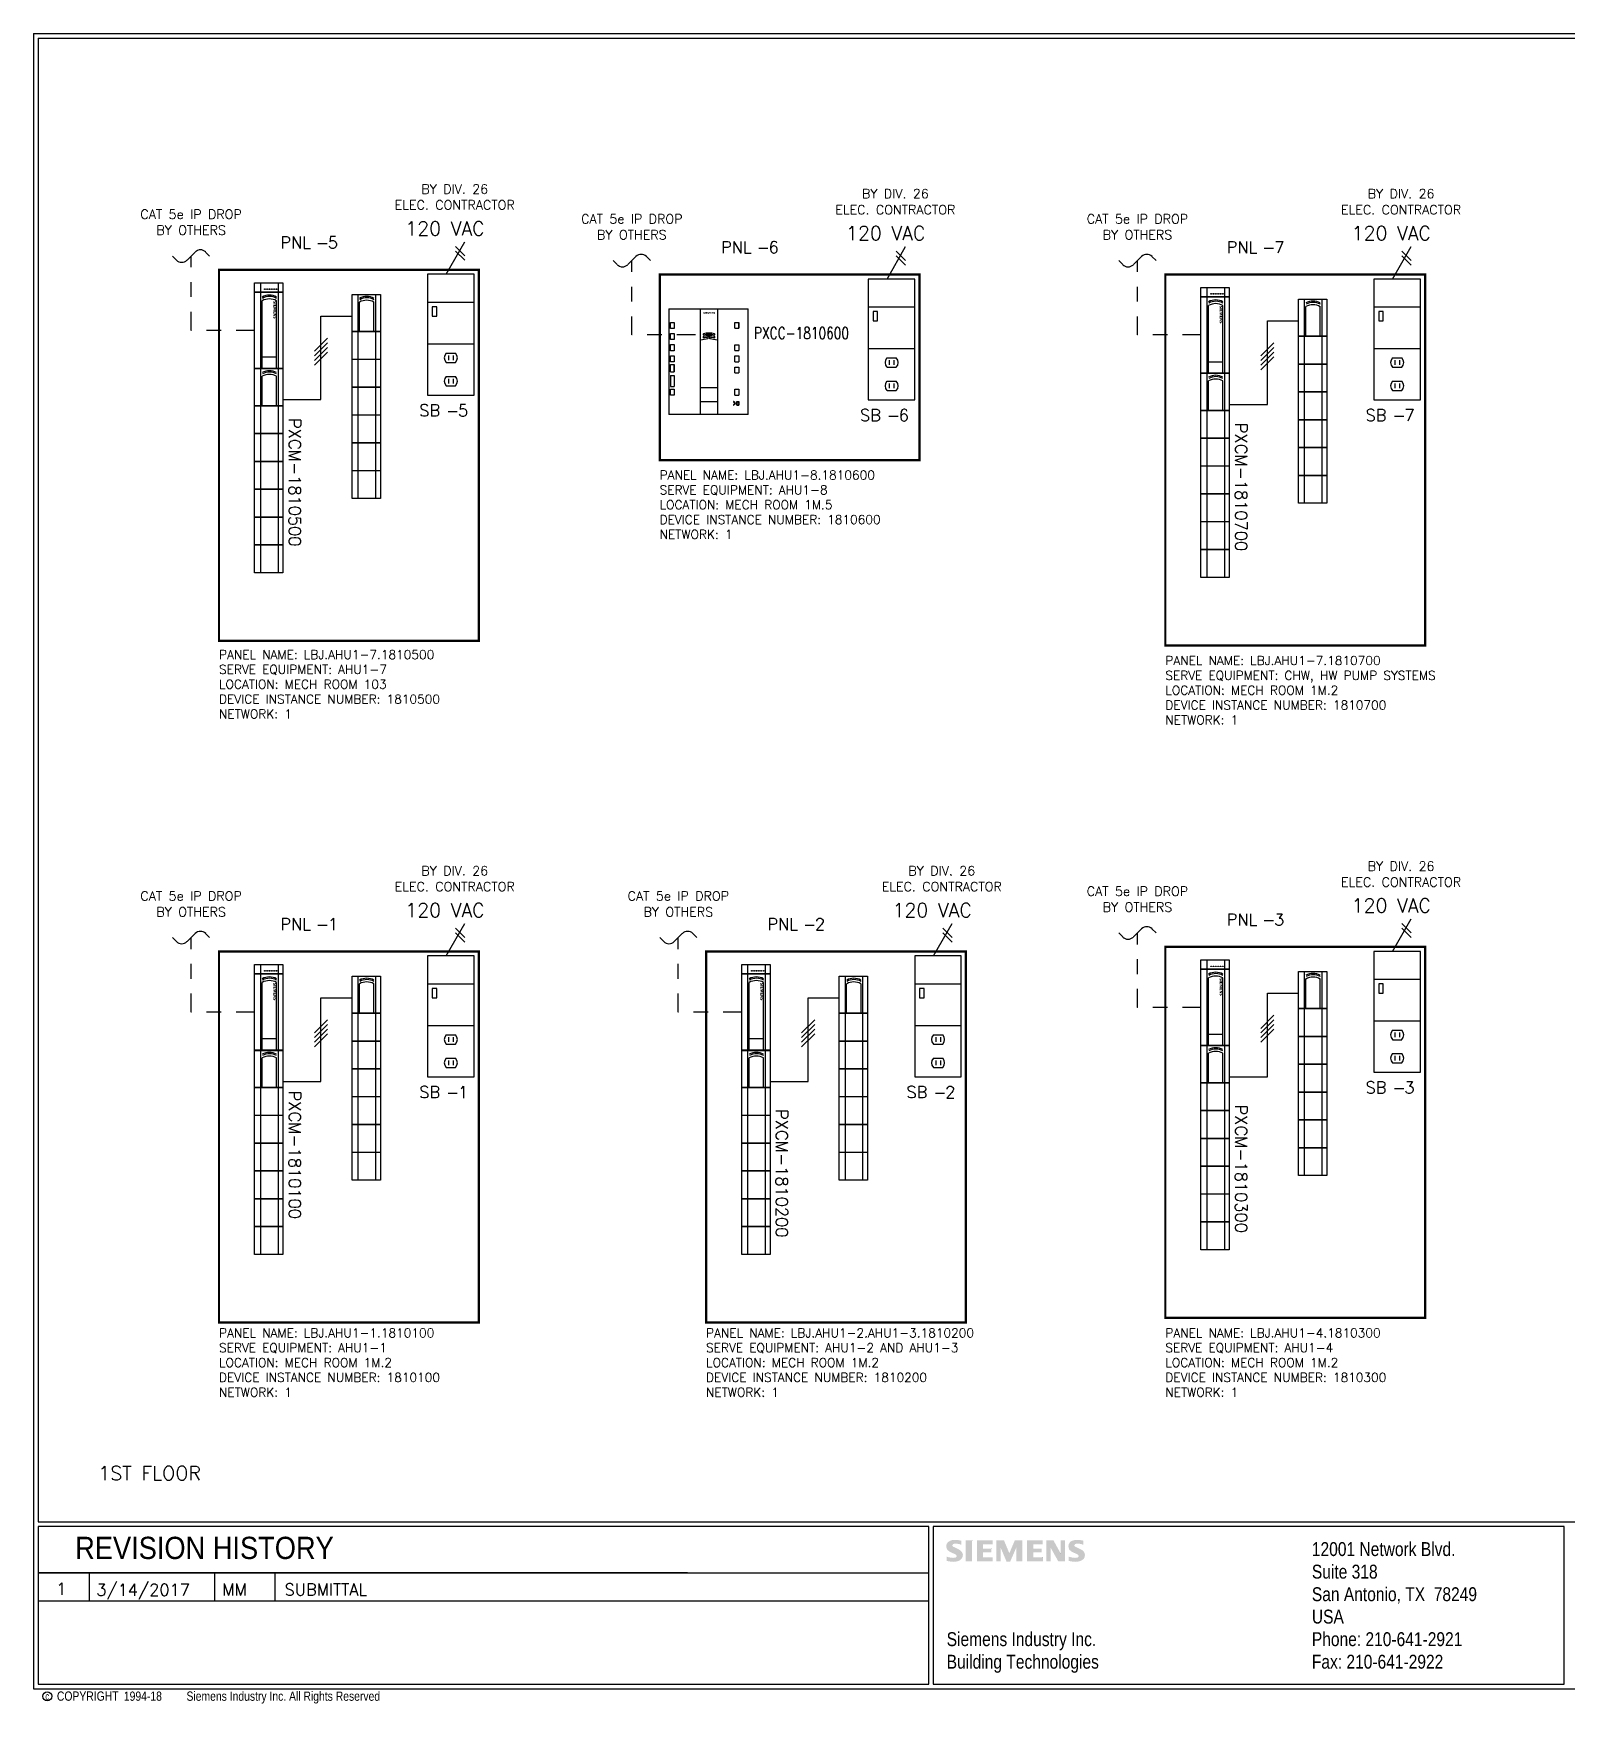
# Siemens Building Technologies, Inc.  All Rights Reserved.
# Model space of a CAD drawing. Extents: x 0 to 15.7, y -1.2 to 10.
# Drawn here: x -0.03 to 10.3, y -1.22 to 10.03 of the extents above; entities that cross this region are included whole.
import ezdxf
from ezdxf.enums import TextEntityAlignment as Align

# ---------------------------------------------------------------- set-up
doc = ezdxf.new("R2010")
doc.units = 0
doc.header["$LTSCALE"] = 0.25
doc.header["$MEASUREMENT"] = 0
doc.linetypes.add('MLN', pattern=[1.75, 0.5, -0.25, 0, -0.25, 0, -0.25, 0, -0.25, 0.25])
doc.layers.get('0').update_dxf_attribs({"linetype": 'CONTINUOUS'})
for name, color, linetype in [('ELECTRIC', 1, 'CONTINUOUS'), ('MECHSYS', 7, 'CONTINUOUS'), ('MLN', 2, 'MLN'), ('TITLE', 7, 'CONTINUOUS'), ('TITLE-REV', 7, 'CONTINUOUS'), ('TITLE_TEXT', 7, 'CONTINUOUS')]:
    doc.layers.add(name, color=color, linetype=linetype)
doc.styles.add('ARIAL', font='helv.shx', dxfattribs={"width": 0.8})
doc.styles.add('ARIALNARROW', font='ARIALN.TTF')
doc.styles.get("Standard").update_dxf_attribs({"font": 'simplex'})
doc.styles.add('TITLES', font='helv.shx', dxfattribs={"width": 0.75})
doc.styles.add('TITLES-JOBNO', font='helv.shx', dxfattribs={"width": 0.75})
doc.styles.add('TITLES-JOBTITLE', font='simplex.shx', dxfattribs={"height": 0.06})
doc.styles.add('TITLES-SYS', font='helv.shx', dxfattribs={"width": 0.875})

# ---------------------------------------------------------------- blocks, each defined once
blk = doc.blocks.new('SIEMENS')
at = {"layer": 'MECHSYS', "linetype": 'Continuous'}
for points in [[(0.077, 0.141), (0.09, 0.138), (0.098, 0.137), (0.098, 0.109), (0.084, 0.114), (0.071, 0.116), (0.059, 0.117), (0.046, 0.115), (0.044, 0.114), (0.037, 0.105), (0.043, 0.096), (0.051, 0.093), (0.077, 0.08), (0.091, 0.072), (0.1, 0.063), (0.106, 0.054), (0.109, 0.043), (0.109, 0.04), (0.107, 0.027), (0.101, 0.016), (0.092, 0.007), (0.082, 0.001), (0.07, -0.003), (0.056, -0.005), (0.047, -0.006), (0.033, -0.005), (0.024, -0.004), (0.011, -0.002), (0, 0), (0, 0.029), (0.014, 0.025), (0.028, 0.022), (0.04, 0.021), (0.044, 0.021), (0.059, 0.023), (0.067, 0.029), (0.068, 0.034), (0.061, 0.044), (0.058, 0.045), (0.029, 0.058), (0.016, 0.065), (0.007, 0.073), (0.005, 0.075), (-0.001, 0.087), (-0.003, 0.099), (-0.001, 0.112), (0.005, 0.123), (0.013, 0.13), (0.024, 0.136), (0.036, 0.14), (0.05, 0.142), (0.057, 0.142), (0.069, 0.141)], [(0.128, -0.003), (0.171, -0.003), (0.171, 0.139), (0.128, 0.139)], [(0.245, 0.113), (0.245, 0.082), (0.301, 0.082), (0.245, 0.082), (0.301, 0.082), (0.301, 0.058), (0.245, 0.058), (0.245, 0.025), (0.31, 0.025), (0.245, 0.025), (0.31, 0.025), (0.31, -0.003), (0.204, -0.003), (0.204, 0.139), (0.309, 0.139), (0.309, 0.113)], [(0.469, -0.003), (0.469, 0.091), (0.428, -0.004), (0.403, -0.004), (0.363, 0.091), (0.363, -0.003), (0.334, -0.003), (0.334, 0.139), (0.386, 0.139), (0.422, 0.052), (0.459, 0.139), (0.509, 0.139), (0.509, -0.003)], [(0.639, 0.058), (0.584, 0.058), (0.584, 0.025), (0.648, 0.025), (0.584, 0.025), (0.648, 0.025), (0.648, -0.003), (0.542, -0.003), (0.542, 0.139), (0.647, 0.139), (0.647, 0.113), (0.584, 0.113), (0.584, 0.082), (0.639, 0.082), (0.584, 0.082), (0.639, 0.082)], [(0.752, -0.003), (0.701, 0.088), (0.701, -0.003), (0.672, -0.003), (0.672, 0.139), (0.719, 0.139), (0.768, 0.05), (0.768, 0.139), (0.797, 0.139), (0.797, -0.003)], [(0.893, 0.116), (0.882, 0.117), (0.868, 0.115), (0.866, 0.114), (0.859, 0.105), (0.862, 0.098), (0.873, 0.093), (0.9, 0.08), (0.913, 0.073), (0.922, 0.065), (0.924, 0.063), (0.93, 0.051), (0.931, 0.039), (0.929, 0.026), (0.923, 0.015), (0.914, 0.007), (0.904, 0.001), (0.892, -0.003), (0.878, -0.005), (0.869, -0.006), (0.855, -0.005), (0.846, -0.004), (0.833, -0.002), (0.822, 0), (0.822, 0.029), (0.837, 0.025), (0.85, 0.022), (0.862, 0.021), (0.867, 0.021), (0.88, 0.023), (0.884, 0.024), (0.89, 0.033), (0.884, 0.043), (0.88, 0.045), (0.851, 0.058), (0.838, 0.065), (0.829, 0.073), (0.827, 0.075), (0.822, 0.086), (0.82, 0.099), (0.822, 0.112), (0.828, 0.123), (0.836, 0.131), (0.846, 0.136), (0.859, 0.14), (0.873, 0.142), (0.879, 0.142), (0.892, 0.141), (0.897, 0.141), (0.91, 0.139), (0.92, 0.137), (0.92, 0.109), (0.906, 0.114)]]:
    blk.add_hatch(color=134, dxfattribs=at).paths.add_polyline_path(points)
at = {"color": 7}
for p, q in [((0.171, 0.139), (0.171, 0.139)), ((0.301, 0.082), (0.301, 0.082)), ((0.648, 0.025), (0.648, 0.025)), ((0.768, 0.05), (0.768, 0.05))]:
    blk.add_line(p, q, dxfattribs=at)
blk = doc.blocks.new('TITLBLKB')
at = {"layer": 'TITLE', "color": 134}
for p, q in [((-0.031, 10.031), (15.656, 10.031)), ((-0.031, 10.031), (-0.031, -1.125)), ((-0.031, -1.125), (15.656, -1.125))]:
    blk.add_line(p, q, dxfattribs=at)
at = {"layer": 'TITLE'}
for p, q in [((0, 10), (15.625, 10)), ((0, 10), (0, 0)), ((0, 0), (15.625, 0)), ((6, -0.031), (0, -0.031)), ((0, -0.031), (0, -1.094)), ((6, -1.094), (6, -0.031)), ((10.281, -0.031), (6.031, -0.031)), ((6.031, -0.031), (6.031, -1.094)), ((10.281, -1.094), (10.281, -0.031)), ((0, -0.344), (6, -0.344)), ((0, -1.094), (6, -1.094)), ((6.031, -1.094), (10.281, -1.094))]:
    blk.add_line(p, q, dxfattribs=at)
at = {"layer": 'TITLE_TEXT', "color": 255}
blk.add_circle((0.062, -1.175), 0.03, dxfattribs=at)
at = {"layer": 'MECHSYS'}
blk.add_blockref('SIEMENS', (6.121, -0.263), dxfattribs=at)
at = {"layer": 'MECHSYS', "style": 'TITLES-SYS', "width": 0.875}
blk.add_attdef('REVHISTORY', text='', height=0.15, dxfattribs=at).set_placement((0.25, -0.175), align=Align.MIDDLE_LEFT)
at = {"layer": 'TITLE_TEXT', "color": 7, "style": 'ARIALNARROW', "width": 0.8}
blk.add_text('c', height=0.05, dxfattribs=at).set_placement((0.062, -1.175), align=Align.MIDDLE)
at = {"layer": 'TITLE_TEXT', "color": 7, "style": 'ARIAL', "width": 0.8}
blk.add_text('COPYRIGHT', height=0.0625, dxfattribs=at).set_placement((0.127, -1.205))
at = {"layer": 'TITLE_TEXT', "style": 'ARIAL'}
for tag, height, p in [('JOB', 0.1, (10.407, -0.159)), ('BR_ADD1', 0.0938, (8.581, -0.183)), ('BR_NAME', 0.0938, (6.121, -0.79)), ('BR_DIVISION', 0.0938, (6.121, -0.942))]:
    blk.add_attdef(tag, text='', height=height, dxfattribs=at).set_placement(p, align=Align.MIDDLE_LEFT)
at = {"layer": 'TITLE_TEXT', "width": 0.75}
for tag, height, style, p in [('JOB_NUMBER', 0.125, 'TITLES-JOBNO', (14.829, -0.259)), ('SYSTEM_ID', 0.125, 'TITLES-JOBNO', (14.829, -0.435)), ('DWG', 0.4, 'TITLES', (14.828, -0.963))]:
    blk.add_attdef(tag, text='', height=height, dxfattribs=dict(at, style=style)).set_placement(p, align=Align.CENTER)
at = {"layer": 'TITLE_TEXT', "style": 'ARIAL'}
for tag, height, flags, p in [('BR_ADD2', 0.0938, 8, (8.581, -0.335)), ('LOCATION', 0.1, 4, (10.407, -0.382)), ('BR_CITY', 0.0938, 8, (8.581, -0.487)), ('BR_COUNTRY', 0.0938, 8, (8.581, -0.638)), ('BR_PHONE', 0.0938, 8, (8.581, -0.79)), ('BR_FAX', 0.0938, 8, (8.581, -0.942))]:
    blk.add_attdef(tag, text='', height=height, dxfattribs=dict(at, flags=flags)).set_placement(p, align=Align.MIDDLE_LEFT)
at = {"layer": 'TITLE_TEXT', "style": 'ARIAL', "flags": 4}
for tag, p in [('ENGR', (10.609, -0.781)), ('EDATE', (13.547, -0.781))]:
    blk.add_attdef(tag, text='', height=0.0938, dxfattribs=at).set_placement(p, align=Align.CENTER)
at = {"layer": 'TITLE_TEXT', "style": 'ARIAL'}
for tag, p in [('DR', (11.203, -0.781)), ('CHECK', (11.844, -0.781)), ('CDATE', (12.641, -0.781))]:
    blk.add_attdef(tag, text='', height=0.0938, dxfattribs=at).set_placement(p, align=Align.CENTER)
at = {"layer": 'TITLE_TEXT', "style": 'TITLES-SYS', "width": 0.875}
blk.add_attdef('SYSTEM', text='', height=0.15, dxfattribs=at).set_placement((10.407, -0.969), align=Align.MIDDLE_LEFT)
at = {"layer": 'TITLE_TEXT', "color": 7, "style": 'ARIAL', "width": 0.8, "flags": 8}
for tag, p in [('COPY-DATE', (0.578, -1.174)), ('COPY-NAME', (1, -1.174))]:
    blk.add_attdef(tag, text='', height=0.0625, dxfattribs=at).set_placement(p, align=Align.MIDDLE_LEFT)
at = {"layer": 'TITLE_TEXT', "style": 'TITLES-JOBTITLE', "flags": 4}
blk.add_attdef('FULLDWG', text='', height=0.06, dxfattribs=at).set_placement((15.625, -1.215), align=Align.RIGHT)
blk = doc.blocks.new('SERVICEBOX')
for p, q in [((-0.031, 0), (0.094, 0.219)), ((0.031, 0.188), (0.094, 0.125)), ((0.031, 0.156), (0.094, 0.094)), ((-0.157, -0.188), (0.156, -0.188)), ((-0.125, -0.219), (-0.125, -0.282)), ((-0.094, -0.219), (-0.125, -0.219)), ((-0.094, -0.282), (-0.094, -0.219)), ((-0.125, -0.282), (-0.094, -0.282)), ((-0.157, -0.469), (0.156, -0.469))]:
    blk.add_line(p, q)
at = {"layer": 'MECHSYS'}
for p, q in [((-0.157, 0), (-0.157, -0.814)), ((0.156, 0), (-0.157, 0)), ((0.156, -0.814), (0.156, 0)), ((-0.031, -0.532), (0.031, -0.532)), ((-0.016, -0.547), (-0.016, -0.578)), ((0.016, -0.547), (0.016, -0.578)), ((-0.031, -0.595), (0.031, -0.595)), ((-0.031, -0.689), (0.031, -0.689)), ((-0.031, -0.751), (0.031, -0.751)), ((-0.016, -0.704), (-0.016, -0.735)), ((0.016, -0.704), (0.016, -0.735)), ((-0.157, -0.814), (0.156, -0.814))]:
    blk.add_line(p, q, dxfattribs=at)
for centre, start, end in [((0, -0.563), 135, 225), ((0, -0.563), 315, 45), ((0, -0.72), 135, 225), ((0, -0.72), 315, 45)]:
    blk.add_arc(centre, 0.0443, start, end, dxfattribs=at)
blk.add_text('120 VAC', height=0.0938).set_placement((-0.307, 0.262))
for tag, p, height, flags in [('C1', (-0.325, -0.736), 0.001, 9), ('PARTNO', (-0.213, -0.837), 0.08, 9), ('R', (-0.293, -0.957), 0.08, 8), ('C2', (0.731, -1.037), 0.001, 9)]:
    blk.add_attdef(tag, p, '', height=height, dxfattribs=dict(flags=flags))
at = {"color": 1, "flags": 8}
for tag, p in [('CS', (-0.213, -0.957)), ('-', (-0.032, -0.958))]:
    blk.add_attdef(tag, p, '', height=0.08, dxfattribs=at)
at = {"color": 1}
blk.add_attdef('NNN', (0.048, -0.958), '', height=0.08, dxfattribs=at)
at = {"color": 6, "flags": 8}
blk.add_attdef('QTY', (-0.209, -1.07), '', height=0.08, dxfattribs=at)
blk = doc.blocks.new('SIELOGO')
at = {"layer": 'MECHSYS', "linetype": 'Continuous'}
for points in [[(0.109, 0.171), (0.122, 0.169), (0.13, 0.167), (0.13, 0.14), (0.116, 0.144), (0.103, 0.147), (0.091, 0.148), (0.078, 0.146), (0.076, 0.144), (0.069, 0.136), (0.075, 0.127), (0.083, 0.123), (0.109, 0.111), (0.123, 0.103), (0.132, 0.094), (0.138, 0.084), (0.141, 0.073), (0.141, 0.071), (0.139, 0.058), (0.134, 0.047), (0.124, 0.038), (0.114, 0.032), (0.102, 0.028), (0.088, 0.026), (0.079, 0.025), (0.065, 0.026), (0.056, 0.027), (0.043, 0.028), (0.032, 0.031), (0.032, 0.06), (0.046, 0.056), (0.06, 0.053), (0.072, 0.052), (0.076, 0.052), (0.091, 0.054), (0.099, 0.06), (0.1, 0.065), (0.093, 0.075), (0.09, 0.076), (0.061, 0.089), (0.048, 0.096), (0.039, 0.104), (0.037, 0.106), (0.031, 0.118), (0.029, 0.13), (0.031, 0.143), (0.038, 0.154), (0.045, 0.161), (0.056, 0.167), (0.068, 0.171), (0.082, 0.172), (0.089, 0.173), (0.101, 0.172)], [(0.16, 0.028), (0.203, 0.028), (0.203, 0.17), (0.16, 0.17)], [(0.278, 0.144), (0.278, 0.112), (0.333, 0.112), (0.278, 0.112), (0.333, 0.112), (0.333, 0.089), (0.278, 0.089), (0.278, 0.055), (0.342, 0.055), (0.278, 0.055), (0.342, 0.055), (0.342, 0.028), (0.236, 0.028), (0.236, 0.17), (0.341, 0.17), (0.341, 0.144)], [(0.501, 0.028), (0.501, 0.122), (0.46, 0.027), (0.435, 0.027), (0.395, 0.122), (0.395, 0.028), (0.366, 0.028), (0.366, 0.17), (0.418, 0.17), (0.454, 0.083), (0.491, 0.17), (0.541, 0.17), (0.541, 0.028)], [(0.671, 0.089), (0.616, 0.089), (0.616, 0.055), (0.68, 0.055), (0.616, 0.055), (0.68, 0.055), (0.68, 0.028), (0.574, 0.028), (0.574, 0.17), (0.679, 0.17), (0.679, 0.144), (0.616, 0.144), (0.616, 0.112), (0.671, 0.112), (0.616, 0.112), (0.671, 0.112)], [(0.784, 0.028), (0.733, 0.119), (0.733, 0.028), (0.704, 0.028), (0.704, 0.17), (0.751, 0.17), (0.8, 0.08), (0.8, 0.17), (0.829, 0.17), (0.829, 0.028)], [(0.925, 0.147), (0.914, 0.148), (0.9, 0.146), (0.898, 0.145), (0.891, 0.136), (0.894, 0.129), (0.905, 0.123), (0.932, 0.111), (0.945, 0.103), (0.954, 0.095), (0.956, 0.093), (0.962, 0.082), (0.963, 0.069), (0.961, 0.057), (0.955, 0.046), (0.946, 0.038), (0.936, 0.032), (0.924, 0.028), (0.91, 0.026), (0.901, 0.025), (0.887, 0.026), (0.878, 0.027), (0.866, 0.028), (0.854, 0.031), (0.854, 0.06), (0.869, 0.056), (0.882, 0.053), (0.894, 0.052), (0.899, 0.052), (0.912, 0.054), (0.916, 0.055), (0.922, 0.064), (0.916, 0.074), (0.912, 0.076), (0.883, 0.089), (0.87, 0.096), (0.861, 0.104), (0.859, 0.106), (0.854, 0.117), (0.852, 0.13), (0.854, 0.143), (0.86, 0.154), (0.868, 0.161), (0.878, 0.167), (0.891, 0.171), (0.905, 0.173), (0.911, 0.173), (0.924, 0.172), (0.929, 0.171), (0.942, 0.169), (0.952, 0.167), (0.952, 0.14), (0.938, 0.144)]]:
    blk.add_hatch(color=134, dxfattribs=at).paths.add_polyline_path(points)
blk = doc.blocks.new('_xpxcm')
at = {"color": 8}
blk.add_line((0, 0), (0, 0), dxfattribs=at)
at = {"layer": 'MECHSYS'}
for p, q in [((0.04, 0), (0.04, -0.515)), ((0.051, -0.515), (0.051, -0.058)), ((0.148, -0.515), (0.148, -0.058)), ((0.158, -0.001), (0.158, -0.515)), ((0.051, -0.437), (0.148, -0.437))]:
    blk.add_line(p, q, dxfattribs=at)
for points in [[(0, 0), (0, 0), (0, 0), (0, 0)], [(0, 0), (0.191, 0), (0.191, -0.515), (0, -0.515)]]:
    blk.add_lwpolyline(points, close=True, dxfattribs=at)
for centre in [(0.099, -0.121), (0.1, -0.13), (0.099, -0.146)]:
    blk.add_arc(centre, 0.1, 61.2369, 118.564, dxfattribs=at)
at = {"layer": 'MECHSYS', "xscale": 0.125, "yscale": 0.125, "zscale": 0.125, "rotation": 270}
blk.add_blockref('SIELOGO', (0.123, -0.058), dxfattribs=at)
for tag, p, height, flags in [('C1', (0.111, 0.02), 0.001, 9), ('PARTNO', (0.223, -0.081), 0.08, 9), ('R', (0.143, -0.201), 0.08, 8), ('C2', (1.017, -0.214), 0.001, 9)]:
    blk.add_attdef(tag, p, '', height=height, dxfattribs=dict(flags=flags))
at = {"color": 1, "flags": 8}
for tag, p in [('CS', (0.231, 0.007)), ('-', (0.23, -0.312))]:
    blk.add_attdef(tag, p, '', height=0.08, rotation=270, dxfattribs=at)
at = {"color": 6, "flags": 8}
blk.add_attdef('QTY', (0.35, -0.201), '', height=0.08, dxfattribs=at)
at = {"color": 1}
blk.add_attdef('NNN', (0.222, -0.407), '', height=0.08, rotation=270, dxfattribs=at)
blk = doc.blocks.new('_LINSQB')
for p, q in [((0, 0.125), (-0.027, 0.098)), ((-0.027, 0.027), (0.027, -0.027)), ((0.027, -0.098), (0, -0.125))]:
    blk.add_line(p, q)
for centre, start, end in [((0.008, 0.063), 135, 225), ((-0.008, -0.063), 315, 45)]:
    blk.add_arc(centre, 0.05, start, end)
blk = doc.blocks.new('_rf-pxa34enc')
at = {"layer": 'MECHSYS', "const_width": 0.015}
blk.add_lwpolyline([(0, 0), (0, -2.5), (1.75, -2.5), (1.75, 0)], close=True, dxfattribs=at)
for tag, p, height, flags in [('C1', (0.301, 0.365), 0.001, 9), ('PARTNO', (0.413, 0.264), 0.08, 9), ('R', (0.333, 0.144), 0.08, 8), ('RANGE', (0.413, 0.024), 0.08, 8), ('UNITS', (0.817, 0.024), 0.08, 8), ('C2', (1.259, -0.019), 0.001, 9)]:
    blk.add_attdef(tag, p, '', height=height, dxfattribs=dict(flags=flags))
at = {"color": 1, "flags": 8}
for tag, p in [('CS', (0.413, 0.144)), ('-', (0.653, 0.144))]:
    blk.add_attdef(tag, p, '', height=0.08, dxfattribs=at)
at = {"color": 1}
blk.add_attdef('NNN', (0.733, 0.144), '', height=0.08, dxfattribs=at)
at = {"color": 6, "flags": 8}
blk.add_attdef('QTY', (0.973, 0.144), '', height=0.08, dxfattribs=at)
blk = doc.blocks.new('_rpwrsup')
at = {"layer": 'MECHSYS'}
for p, q in [((0.04, 0), (0.04, -0.25)), ((0.051, -0.25), (0.051, -0.051)), ((0.148, -0.25), (0.148, -0.051)), ((0.158, -0.001), (0.158, -0.25))]:
    blk.add_line(p, q, dxfattribs=at)
for points in [[(0, 0), (0, 0), (0, 0), (0, 0)], [(0, 0), (0.191, 0), (0.191, -0.25), (0, -0.25)]]:
    blk.add_lwpolyline(points, close=True, dxfattribs=at)
for centre in [(0.099, -0.114), (0.1, -0.123), (0.099, -0.139)]:
    blk.add_arc(centre, 0.1, 61.2369, 118.564, dxfattribs=at)
for tag, p, height, flags in [('C1', (0.111, 0.02), 0.001, 9), ('PARTNO', (0.223, -0.039), 0.08, 9), ('R', (0.143, -0.158), 0.08, 8), ('C2', (1.017, -0.214), 0.001, 9)]:
    blk.add_attdef(tag, p, '', height=height, dxfattribs=dict(flags=flags))
at = {"color": 1, "flags": 8}
for tag, p in [('CS', (0.231, -0.158)), ('-', (0.499, -0.163))]:
    blk.add_attdef(tag, p, '', height=0.08, dxfattribs=at)
at = {"color": 1}
blk.add_attdef('NNN', (0.588, -0.158), '', height=0.08, dxfattribs=at)
at = {"color": 6, "flags": 8}
blk.add_attdef('QTY', (0.815, -0.159), '', height=0.08, dxfattribs=at)
blk = doc.blocks.new('_rtxiomod')
at = {"color": 8}
blk.add_line((0, 0), (0, 0), dxfattribs=at)
at = {"layer": 'MECHSYS'}
for p, q in [((0.04, 0), (0.04, -0.188)), ((0.158, -0.001), (0.158, -0.188))]:
    blk.add_line(p, q, dxfattribs=at)
for points in [[(0, 0), (0, 0), (0, 0), (0, 0)], [(0, 0), (0.191, 0), (0.191, -0.188), (0, -0.188)]]:
    blk.add_lwpolyline(points, close=True, dxfattribs=at)
for tag, p, height, flags in [('C1', (0.111, 0.02), 0.001, 9), ('PARTNO', (0.223, -0.004), 0.08, 9), ('R', (0.143, -0.124), 0.08, 8), ('C2', (1.017, -0.214), 0.001, 9)]:
    blk.add_attdef(tag, p, '', height=height, dxfattribs=dict(flags=flags))
at = {"color": 1, "flags": 8}
for tag, p in [('CS', (0.231, -0.124)), ('-', (0.502, -0.128))]:
    blk.add_attdef(tag, p, '', height=0.08, dxfattribs=at)
at = {"color": 1}
blk.add_attdef('NNN', (0.59, -0.124), '', height=0.08, dxfattribs=at)
at = {"color": 6, "flags": 8}
blk.add_attdef('QTY', (0.818, -0.124), '', height=0.08, dxfattribs=at)
blk = doc.blocks.new('_rexpmod')
at = {"layer": 'MECHSYS'}
for p, q in [((0.04, 0), (0.04, -0.062)), ((0.158, -0.001), (0.158, -0.062))]:
    blk.add_line(p, q, dxfattribs=at)
for points in [[(0, 0), (0.191, 0), (0.191, -0.062), (0, -0.062)], [(0, 0), (0, 0), (0, 0), (0, 0)], [(0.066, -0.041), (0.07, -0.041), (0.07, -0.045), (0.066, -0.045)], [(0.082, -0.041), (0.086, -0.041), (0.086, -0.045), (0.082, -0.045)], [(0.098, -0.041), (0.102, -0.041), (0.102, -0.045), (0.098, -0.045)], [(0.114, -0.041), (0.118, -0.041), (0.118, -0.045), (0.114, -0.045)], [(0.13, -0.041), (0.134, -0.041), (0.134, -0.045), (0.13, -0.045)], [(0.146, -0.041), (0.15, -0.041), (0.15, -0.045), (0.146, -0.045)]]:
    blk.add_lwpolyline(points, close=True, dxfattribs=at)
for tag, p, height, flags in [('PARTNO', (0.223, 0.055), 0.08, 9), ('C1', (0.111, 0.02), 0.001, 9), ('R', (0.143, -0.065), 0.08, 8), ('C2', (1.017, -0.214), 0.001, 9)]:
    blk.add_attdef(tag, p, '', height=height, dxfattribs=dict(flags=flags))
at = {"color": 1, "flags": 8}
for tag, p in [('CS', (0.231, -0.065)), ('-', (0.502, -0.069))]:
    blk.add_attdef(tag, p, '', height=0.08, dxfattribs=at)
at = {"color": 1}
blk.add_attdef('NNN', (0.59, -0.065), '', height=0.08, dxfattribs=at)
at = {"color": 6, "flags": 8}
blk.add_attdef('QTY', (0.817, -0.065), '', height=0.08, dxfattribs=at)
blk = doc.blocks.new('_rf-pxa19enc')
at = {"layer": 'MECHSYS', "const_width": 0.015}
blk.add_lwpolyline([(0, 0), (0, -1.25), (1.75, -1.25), (1.75, 0)], close=True, dxfattribs=at)
for tag, p, height, flags in [('C1', (0.301, 0.365), 0.001, 9), ('PARTNO', (0.413, 0.264), 0.08, 9), ('R', (0.333, 0.144), 0.08, 8), ('RANGE', (0.413, 0.024), 0.08, 8), ('UNITS', (0.817, 0.024), 0.08, 8), ('C2', (1.259, -0.019), 0.001, 9)]:
    blk.add_attdef(tag, p, '', height=height, dxfattribs=dict(flags=flags))
at = {"color": 1, "flags": 8}
for tag, p in [('CS', (0.413, 0.144)), ('-', (0.653, 0.144))]:
    blk.add_attdef(tag, p, '', height=0.08, dxfattribs=at)
at = {"color": 1}
blk.add_attdef('NNN', (0.733, 0.144), '', height=0.08, dxfattribs=at)
at = {"color": 6, "flags": 8}
blk.add_attdef('QTY', (0.973, 0.144), '', height=0.08, dxfattribs=at)
blk = doc.blocks.new('PXCCRISER')
at = {"layer": 'MECHSYS', "linetype": 'Continuous'}
for points in [[(0.239, 0.155), (0.24, 0.154), (0.24, 0.154), (0.24, 0.152), (0.239, 0.152), (0.238, 0.153), (0.237, 0.153), (0.236, 0.152), (0.236, 0.152), (0.235, 0.152), (0.236, 0.151), (0.236, 0.151), (0.239, 0.15), (0.24, 0.149), (0.241, 0.148), (0.241, 0.147), (0.241, 0.146), (0.241, 0.146), (0.241, 0.145), (0.241, 0.144), (0.24, 0.143), (0.239, 0.143), (0.238, 0.143), (0.237, 0.142), (0.236, 0.142), (0.235, 0.142), (0.234, 0.142), (0.233, 0.143), (0.232, 0.143), (0.232, 0.145), (0.233, 0.145), (0.234, 0.145), (0.236, 0.145), (0.236, 0.145), (0.237, 0.145), (0.238, 0.145), (0.238, 0.146), (0.237, 0.146), (0.237, 0.147), (0.235, 0.148), (0.234, 0.148), (0.233, 0.149), (0.233, 0.149), (0.232, 0.15), (0.232, 0.151), (0.232, 0.152), (0.233, 0.153), (0.233, 0.154), (0.234, 0.154), (0.235, 0.155), (0.236, 0.155), (0.237, 0.155), (0.238, 0.155)], [(0.243, 0.143), (0.247, 0.143), (0.247, 0.155), (0.243, 0.155)], [(0.253, 0.152), (0.253, 0.15), (0.258, 0.15), (0.253, 0.15), (0.258, 0.15), (0.258, 0.148), (0.253, 0.148), (0.253, 0.145), (0.258, 0.145), (0.253, 0.145), (0.258, 0.145), (0.258, 0.143), (0.249, 0.143), (0.249, 0.155), (0.258, 0.155), (0.258, 0.152)], [(0.272, 0.143), (0.272, 0.15), (0.268, 0.142), (0.266, 0.142), (0.263, 0.15), (0.263, 0.143), (0.26, 0.143), (0.26, 0.155), (0.265, 0.155), (0.268, 0.147), (0.271, 0.155), (0.275, 0.155), (0.275, 0.143)], [(0.286, 0.148), (0.281, 0.148), (0.281, 0.145), (0.287, 0.145), (0.281, 0.145), (0.287, 0.145), (0.287, 0.143), (0.278, 0.143), (0.278, 0.155), (0.287, 0.155), (0.287, 0.152), (0.281, 0.152), (0.281, 0.15), (0.286, 0.15), (0.281, 0.15), (0.286, 0.15)], [(0.296, 0.143), (0.291, 0.15), (0.291, 0.143), (0.289, 0.143), (0.289, 0.155), (0.293, 0.155), (0.297, 0.147), (0.297, 0.155), (0.299, 0.155), (0.299, 0.143)], [(0.308, 0.153), (0.307, 0.153), (0.305, 0.153), (0.305, 0.152), (0.305, 0.152), (0.305, 0.151), (0.306, 0.151), (0.308, 0.15), (0.309, 0.149), (0.31, 0.148), (0.31, 0.148), (0.311, 0.147), (0.311, 0.146), (0.311, 0.145), (0.31, 0.144), (0.309, 0.143), (0.308, 0.143), (0.307, 0.143), (0.306, 0.142), (0.306, 0.142), (0.304, 0.142), (0.304, 0.142), (0.302, 0.143), (0.302, 0.143), (0.302, 0.145), (0.303, 0.145), (0.304, 0.145), (0.305, 0.145), (0.305, 0.145), (0.306, 0.145), (0.307, 0.145), (0.307, 0.146), (0.307, 0.146), (0.306, 0.147), (0.304, 0.148), (0.303, 0.148), (0.302, 0.149), (0.302, 0.149), (0.301, 0.15), (0.301, 0.151), (0.302, 0.152), (0.302, 0.153), (0.303, 0.154), (0.304, 0.154), (0.305, 0.155), (0.306, 0.155), (0.306, 0.155), (0.307, 0.155), (0.308, 0.155), (0.309, 0.154), (0.31, 0.154), (0.31, 0.152), (0.309, 0.152)]]:
    blk.add_hatch(color=134, dxfattribs=at).paths.add_polyline_path(points)
at = {"color": 8}
for p, q in [((0, 0.176), (0.533, 0.176)), ((0, 0.176), (0, -0.536)), ((0.533, -0.536), (0.533, 0.176)), ((0.444, 0.084), (0.47, 0.084)), ((0.444, 0.045), (0.444, 0.084)), ((0.444, 0.045), (0.47, 0.045)), ((0.47, 0.084), (0.47, 0.045)), ((0.47, 0.045), (0.47, 0.084)), ((0.444, -0.105), (0.444, -0.066)), ((0.444, -0.066), (0.47, -0.066)), ((0.444, -0.105), (0.47, -0.105)), ((0.47, -0.066), (0.47, -0.105)), ((0.01, -0.248), (0.01, -0.198)), ((0.01, -0.198), (0.036, -0.198)), ((0.036, -0.198), (0.036, -0.248)), ((0.036, -0.248), (0.036, -0.198)), ((0.444, -0.18), (0.444, -0.141)), ((0.444, -0.141), (0.47, -0.141)), ((0.444, -0.18), (0.47, -0.18)), ((0.444, -0.255), (0.444, -0.216)), ((0.444, -0.216), (0.47, -0.216)), ((0.47, -0.141), (0.47, -0.18)), ((0.47, -0.216), (0.47, -0.255)), ((0.01, -0.248), (0.036, -0.248)), ((0.01, -0.273), (0.036, -0.273)), ((0.036, -0.273), (0.036, -0.348)), ((0.444, -0.255), (0.47, -0.255)), ((0.01, -0.348), (0.036, -0.348)), ((0.444, -0.366), (0.47, -0.366)), ((0.444, -0.405), (0.444, -0.366)), ((0.444, -0.405), (0.47, -0.405)), ((0.457, -0.473), (0.457, -0.448)), ((0.457, -0.448), (0.47, -0.448)), ((0.47, -0.366), (0.47, -0.405)), ((0.47, -0.448), (0.47, -0.473)), ((0.533, -0.536), (0, -0.536)), ((0.457, -0.473), (0.47, -0.473)), ((0.533, -0.537), (0.533, -0.537))]:
    blk.add_line(p, q, dxfattribs=at)
at = {"layer": 'MECHSYS', "color": 8}
for p, q in [((0.213, -0.536), (0.213, 0.176)), ((0.326, 0.176), (0.326, -0.536)), ((0.01, -0.273), (0.01, -0.348)), ((0.213, -0.355), (0.326, -0.355)), ((0.213, -0.449), (0.326, -0.449)), ((0.434, -0.449), (0.434, -0.451)), ((0.437, -0.449), (0.434, -0.449)), ((0.437, -0.453), (0.437, -0.449)), ((0.434, -0.451), (0.434, -0.453)), ((0.434, -0.453), (0.437, -0.453)), ((0.437, -0.468), (0.434, -0.468)), ((0.434, -0.468), (0.434, -0.47)), ((0.434, -0.47), (0.434, -0.472)), ((0.434, -0.472), (0.437, -0.472)), ((0.441, -0.451), (0.437, -0.451)), ((0.437, -0.472), (0.437, -0.468)), ((0.441, -0.47), (0.437, -0.47)), ((0.441, -0.451), (0.441, -0.47)), ((0.441, -0.461), (0.445, -0.461)), ((0.449, -0.459), (0.445, -0.459)), ((0.445, -0.459), (0.445, -0.461)), ((0.445, -0.461), (0.445, -0.462)), ((0.445, -0.462), (0.449, -0.462)), ((0.449, -0.462), (0.449, -0.459))]:
    blk.add_line(p, q, dxfattribs=at)
for points in [[(0.01, 0.085), (0.036, 0.085), (0.036, 0.044), (0.01, 0.044)], [(0.01, 0.01), (0.036, 0.01), (0.036, -0.031), (0.01, -0.031)], [(0.01, -0.065), (0.036, -0.065), (0.036, -0.106), (0.01, -0.106)], [(0.01, -0.14), (0.036, -0.14), (0.036, -0.181), (0.01, -0.181)], [(0.01, -0.365), (0.036, -0.365), (0.036, -0.406), (0.01, -0.406)]]:
    blk.add_lwpolyline(points, close=True, dxfattribs=at)
blk.add_lwpolyline([(0.307, 0.007, 0.157455), (0.232, 0.007, 0.566517), (0.232, 0, -0.167216), (0.307, 0, 0.566517)], format="xyb", close=True, dxfattribs=at)
for points in [[(0.326, -0.036, 0.075703), (0.275, -0.027), (0.275, -0.014), (0.276, -0.014), (0.276, -0.013), (0.262, -0.013), (0.262, -0.014), (0.263, -0.014), (0.263, -0.027, 0.075577), (0.213, -0.036)], [(0.277, -0.027), (0.277, -0.013, -0.067289), (0.307, -0.019, 0.566517), (0.307, -0.011, 0.157455), (0.232, -0.011, 0.566517), (0.232, -0.019, -0.066035), (0.262, -0.013), (0.262, -0.027)]]:
    blk.add_lwpolyline(points, format="xyb", dxfattribs=at)
blk.add_arc((0.479, -0.461), 0.0151, 126.6431, 233.2066, dxfattribs=at)
at = {"flags": 9}
for tag, p in [('C1', (0.533, 0.195)), ('C2', (0.73, -0.127))]:
    blk.add_attdef(tag, p, '', height=0.001, dxfattribs=at)
at = {"width": 0.75}
for tag, p, flags in [('PARTNO', (0.565, 0.093), 9), ('R', (0.485, -0.026), 8)]:
    blk.add_attdef(tag, p, '', height=0.08, dxfattribs=dict(at, flags=flags))
at = {"color": 1, "width": 0.75, "flags": 8}
for tag, p in [('CS', (0.573, -0.026)), ('-', (0.812, -0.025))]:
    blk.add_attdef(tag, p, '', height=0.08, dxfattribs=at)
at = {"color": 1, "width": 0.7}
blk.add_attdef('NNN', (0.876, -0.028), '', height=0.08, dxfattribs=at)
at = {"color": 6, "width": 0.75, "flags": 8}
blk.add_attdef('QTY', (0.573, -0.127), '', height=0.08, dxfattribs=at)
blk = doc.blocks.new('_REV')
for p, q in [((0, 0), (0, -0.188)), ((4.375, 0), (0, 0)), ((0.344, 0), (0.344, -0.188)), ((1.188, 0), (1.188, -0.188)), ((1.594, 0), (1.594, -0.188)), ((6, -0.188), (6, 0)), ((0, -0.188), (6, -0.188)), ((0, -0.188), (0.062, -0.188))]:
    blk.add_line(p, q)
at = {"layer": 'TITLE-REV'}
blk.add_line((0, 0), (6, 0), dxfattribs=at)
blk.add_attdef('NOTES', text='', height=0.08).set_placement((0.156, -0.147), align=Align.CENTER)
for tag, p in [('DATE', (0.392, -0.153)), ('ENGR', (1.241, -0.151)), ('DES', (1.661, -0.152))]:
    blk.add_attdef(tag, p, '', height=0.08)

msp = doc.modelspace()

# ---------------------------------------------------------------- linework, layer by layer
at = {"layer": 'ELECTRIC'}
for p, q in [((1.906, 7.563), (1.906, 8.125)), ((1.906, 8.125), (2.115, 8.125)), ((8.281, 7.531), (8.281, 8.094)), ((8.281, 8.094), (8.49, 8.094)), ((1.65, 7.563), (1.906, 7.563)), ((8.025, 7.531), (8.281, 7.531)), ((1.906, 2.969), (1.906, 3.531)), ((1.906, 3.531), (2.115, 3.531)), ((5.187, 2.969), (5.187, 3.531)), ((5.187, 3.531), (5.396, 3.531)), ((8.281, 3), (8.281, 3.563)), ((8.281, 3.563), (8.49, 3.563)), ((1.65, 2.969), (1.906, 2.969)), ((4.931, 2.969), (5.187, 2.969)), ((8.025, 3), (8.281, 3))]:
    msp.add_line(p, q, dxfattribs=at)
at = {"layer": 'MECHSYS'}
for p, q in [((1.95, 7.977), (1.862, 7.889)), ((1.95, 7.946), (1.862, 7.858)), ((1.95, 7.915), (1.862, 7.826)), ((1.95, 7.883), (1.862, 7.795)), ((8.325, 7.946), (8.237, 7.858)), ((8.325, 7.915), (8.237, 7.826)), ((8.325, 7.883), (8.237, 7.795)), ((8.325, 7.852), (8.237, 7.764)), ((1.95, 3.383), (1.862, 3.295)), ((5.232, 3.383), (5.143, 3.295)), ((8.325, 3.415), (8.237, 3.326)), ((8.325, 3.383), (8.237, 3.295)), ((1.95, 3.352), (1.862, 3.264)), ((1.95, 3.321), (1.862, 3.233)), ((1.95, 3.29), (1.862, 3.201)), ((5.232, 3.352), (5.143, 3.264)), ((5.232, 3.321), (5.143, 3.233)), ((5.232, 3.29), (5.143, 3.201)), ((8.325, 3.352), (8.237, 3.264)), ((8.325, 3.321), (8.237, 3.233))]:
    msp.add_line(p, q, dxfattribs=at)
at = {"layer": 'MLN'}
for p, q in [((1.031, 8.03), (1.031, 8.531)), ((4, 7.999), (4, 8.5)), ((7.406, 7.999), (7.406, 8.5)), ((1.459, 8.03), (1.031, 8.03)), ((4.428, 7.999), (4, 7.999)), ((7.834, 7.999), (7.406, 7.999)), ((7.406, 3.467), (7.406, 3.969)), ((1.031, 3.436), (1.031, 3.938)), ((4.313, 3.436), (4.313, 3.938)), ((1.459, 3.436), (1.031, 3.436)), ((4.74, 3.436), (4.313, 3.436)), ((7.834, 3.467), (7.406, 3.467))]:
    msp.add_line(p, q, dxfattribs=at)

# ---------------------------------------------------------------- block references
at = {"layer": 'MECHSYS'}
ref = msp.add_blockref('TITLBLKB', (0, 0), dxfattribs=at)
ref.add_attrib('BR_NAME', 'Siemens Industry Inc.', dxfattribs={"layer": 'TITLE_TEXT', "height": 0.09375, "style": 'ARIAL', "width": 0.8}).set_placement((6.121, -0.79), align=Align.MIDDLE_LEFT)
ref.add_attrib('BR_DIVISION', 'Building Technologies', dxfattribs={"layer": 'TITLE_TEXT', "height": 0.09375, "style": 'ARIAL', "width": 0.8}).set_placement((6.121, -0.942), align=Align.MIDDLE_LEFT)
ref.add_attrib('BR_ADD1', '12001 Network Blvd.', dxfattribs={"layer": 'TITLE_TEXT', "height": 0.0938, "style": 'ARIAL', "width": 0.8}).set_placement((8.581, -0.183), align=Align.MIDDLE_LEFT)
ref.add_attrib('BR_ADD2', 'Suite 318', dxfattribs={"layer": 'TITLE_TEXT', "height": 0.0938, "style": 'ARIAL', "width": 0.8, "flags": 8}).set_placement((8.581, -0.335), align=Align.MIDDLE_LEFT)
ref.add_attrib('BR_CITY', 'San Antonio, TX  78249', dxfattribs={"layer": 'TITLE_TEXT', "height": 0.09375, "style": 'ARIAL', "width": 0.8, "flags": 8}).set_placement((8.581, -0.487), align=Align.MIDDLE_LEFT)
ref.add_attrib('BR_COUNTRY', 'USA', dxfattribs={"layer": 'TITLE_TEXT', "height": 0.0938, "style": 'ARIAL', "width": 0.8, "flags": 8}).set_placement((8.581, -0.638), align=Align.MIDDLE_LEFT)
ref.add_attrib('BR_PHONE', 'Phone: 210-641-2921', dxfattribs={"layer": 'TITLE_TEXT', "height": 0.09375, "style": 'ARIAL', "width": 0.8, "flags": 8}).set_placement((8.581, -0.79), align=Align.MIDDLE_LEFT)
ref.add_attrib('BR_FAX', 'Fax: 210-641-2922', dxfattribs={"layer": 'TITLE_TEXT', "height": 0.09375, "style": 'ARIAL', "width": 0.8, "flags": 8}).set_placement((8.581, -0.942), align=Align.MIDDLE_LEFT)
ref.add_attrib('COPY-NAME', 'Siemens Industry Inc. All Rights Reserved', dxfattribs={"layer": 'TITLE_TEXT', "color": 7, "height": 0.0625, "style": 'ARIAL', "width": 0.8, "flags": 8}).set_placement((1, -1.174), align=Align.MIDDLE_LEFT)
ref.add_attrib('COPY-DATE', '1994-18', dxfattribs={"layer": 'TITLE_TEXT', "color": 7, "height": 0.0625, "style": 'ARIAL', "width": 0.8, "flags": 8}).set_placement((0.578, -1.174), align=Align.MIDDLE_LEFT)
ref.add_attrib('REVHISTORY', 'REVISION HISTORY', dxfattribs={"height": 0.15, "style": 'TITLES-SYS', "width": 0.875}).set_placement((0.25, -0.175), align=Align.MIDDLE_LEFT)
for name, p, values in [('SERVICEBOX', (2.781, 8.408), {'CS': 'SB', 'NNN': '5', '-': '-'}), ('SERVICEBOX', (5.75, 8.376), {'CS': 'SB', 'NNN': '6', '-': '-'}), ('SERVICEBOX', (9.156, 8.376), {'CS': 'SB', 'NNN': '7', '-': '-'}), ('_rf-pxa34enc', (1.219, 8.438), {'CS': 'PNL', 'NNN': '5', '-': '-'}), ('_rf-pxa19enc', (4.188, 8.406), {'CS': 'PNL', 'NNN': '6', '-': '-'}), ('_rf-pxa34enc', (7.594, 8.406), {'CS': 'PNL', 'NNN': '7', '-': '-'}), ('SERVICEBOX', (2.781, 3.814), {'CS': 'SB', 'NNN': '1', '-': '-'}), ('SERVICEBOX', (6.063, 3.814), {'CS': 'SB', 'NNN': '2', '-': '-'}), ('SERVICEBOX', (9.156, 3.845), {'CS': 'SB', 'NNN': '3', '-': '-'}), ('_rf-pxa34enc', (1.219, 3.844), {'CS': 'PNL', 'NNN': '1', '-': '-'}), ('_rf-pxa34enc', (4.5, 3.844), {'CS': 'PNL', 'NNN': '2', '-': '-'}), ('_rf-pxa34enc', (7.594, 3.875), {'CS': 'PNL', 'NNN': '3', '-': '-'}), ('_REV', (0, -0.344), {'NOTES': '1', 'DATE': '3/14/2017', 'ENGR': 'MM', 'DES': 'SUBMITTAL'})]:
    msp.add_blockref(name, p, dxfattribs=at).add_auto_attribs(values)
at = {"layer": 'MECHSYS', "rotation": 270}
for p in [(1.031, 8.531), (4, 8.5), (7.406, 8.5), (1.031, 3.938), (4.313, 3.938), (7.406, 3.969)]:
    msp.add_blockref('_LINSQB', p, dxfattribs=at)
at = {"layer": 'MECHSYS'}
for name, p in [('_rexpmod', (1.459, 8.35)), ('_rpwrsup', (2.115, 8.272)), ('_rexpmod', (7.834, 8.319)), ('_rpwrsup', (8.49, 8.241)), ('_rtxiomod', (2.115, 8.022)), ('_rtxiomod', (8.49, 7.991)), ('_rpwrsup', (1.459, 7.772)), ('_rtxiomod', (2.115, 7.835)), ('_rtxiomod', (8.49, 7.803)), ('_rpwrsup', (7.834, 7.741)), ('_rtxiomod', (2.115, 7.647)), ('_rtxiomod', (8.49, 7.616)), ('_rtxiomod', (1.459, 7.522)), ('_rtxiomod', (2.115, 7.46)), ('_rtxiomod', (7.834, 7.491)), ('_rtxiomod', (1.459, 7.335)), ('_rtxiomod', (8.49, 7.428)), ('_rtxiomod', (2.115, 7.272)), ('_rtxiomod', (7.834, 7.303)), ('_rtxiomod', (8.49, 7.241)), ('_rtxiomod', (1.459, 7.147)), ('_rtxiomod', (7.834, 7.116)), ('_rtxiomod', (2.115, 7.085)), ('_rtxiomod', (8.49, 7.053)), ('_rtxiomod', (1.459, 6.96)), ('_rtxiomod', (7.834, 6.928)), ('_rtxiomod', (1.459, 6.772)), ('_rtxiomod', (7.834, 6.741)), ('_rtxiomod', (1.459, 6.585)), ('_rtxiomod', (7.834, 6.553)), ('_rexpmod', (1.459, 3.756)), ('_rexpmod', (4.74, 3.756)), ('_rexpmod', (7.834, 3.787)), ('_rpwrsup', (2.115, 3.678)), ('_rpwrsup', (5.396, 3.678)), ('_rpwrsup', (8.49, 3.71)), ('_rtxiomod', (2.115, 3.428)), ('_rtxiomod', (5.396, 3.428)), ('_rtxiomod', (8.49, 3.46)), ('_rtxiomod', (8.49, 3.272)), ('_rpwrsup', (1.459, 3.178)), ('_rtxiomod', (2.115, 3.241)), ('_rpwrsup', (4.74, 3.178)), ('_rtxiomod', (5.396, 3.241)), ('_rpwrsup', (7.834, 3.21)), ('_rtxiomod', (2.115, 3.053)), ('_rtxiomod', (5.396, 3.053)), ('_rtxiomod', (8.49, 3.085)), ('_rtxiomod', (1.459, 2.928)), ('_rtxiomod', (4.74, 2.928)), ('_rtxiomod', (7.834, 2.96)), ('_rtxiomod', (2.115, 2.866)), ('_rtxiomod', (5.396, 2.866)), ('_rtxiomod', (8.49, 2.897)), ('_rtxiomod', (1.459, 2.741)), ('_rtxiomod', (4.74, 2.741)), ('_rtxiomod', (7.834, 2.772)), ('_rtxiomod', (8.49, 2.71)), ('_rtxiomod', (2.115, 2.678)), ('_rtxiomod', (5.396, 2.678)), ('_rtxiomod', (1.459, 2.553)), ('_rtxiomod', (2.115, 2.491)), ('_rtxiomod', (4.74, 2.553)), ('_rtxiomod', (5.396, 2.491)), ('_rtxiomod', (7.834, 2.585)), ('_rtxiomod', (8.49, 2.522)), ('_rtxiomod', (1.459, 2.366)), ('_rtxiomod', (4.74, 2.366)), ('_rtxiomod', (7.834, 2.397)), ('_rtxiomod', (1.459, 2.178)), ('_rtxiomod', (4.74, 2.178)), ('_rtxiomod', (7.834, 2.21)), ('_rtxiomod', (1.459, 1.991)), ('_rtxiomod', (4.74, 1.991)), ('_rtxiomod', (7.834, 2.022))]:
    msp.add_blockref(name, p, dxfattribs=at)
ref = msp.add_blockref('_xpxcm', (1.459, 8.288), dxfattribs=at)
ref.add_attrib('CS', 'PXCM-1810500', (1.69, 7.438), dxfattribs={"layer": '0', "color": 1, "height": 0.08, "rotation": 270, "flags": 8})
ref = msp.add_blockref('_xpxcm', (7.834, 8.256), dxfattribs=at)
ref.add_attrib('CS', 'PXCM-1810700', (8.065, 7.406), dxfattribs={"layer": '0', "color": 1, "height": 0.08, "rotation": 270, "flags": 8})
ref = msp.add_blockref('PXCCRISER', (4.25, 7.999), dxfattribs=at)
ref.add_attrib('CS', 'PXCC-1810600', (4.823, 7.972), dxfattribs={"layer": '0', "color": 1, "height": 0.08, "width": 0.75, "flags": 8})
ref = msp.add_blockref('_xpxcm', (7.834, 3.725), dxfattribs=at)
ref.add_attrib('CS', 'PXCM-1810300', (8.065, 2.812), dxfattribs={"layer": '0', "color": 1, "height": 0.08, "rotation": 270, "flags": 8})
ref = msp.add_blockref('_xpxcm', (1.459, 3.694), dxfattribs=at)
ref.add_attrib('CS', 'PXCM-1810100', (1.69, 2.906), dxfattribs={"layer": '0', "color": 1, "height": 0.08, "rotation": 270, "flags": 8})
ref = msp.add_blockref('_xpxcm', (4.74, 3.694), dxfattribs=at)
ref.add_attrib('CS', 'PXCM-1810200', (4.971, 2.781), dxfattribs={"layer": '0', "color": 1, "height": 0.08, "rotation": 270, "flags": 8})

# ---------------------------------------------------------------- texts
for s, p in [('BY DIV. 26', (2.807, 8.951)), ('ELEC. CONTRACTOR', (2.807, 8.844)), ('BY DIV. 26', (5.775, 8.92)), ('BY DIV. 26', (9.182, 8.92)), ('CAT 5e IP DROP', (1.031, 8.781)), ('CAT 5e IP DROP', (4, 8.75)), ('ELEC. CONTRACTOR', (5.775, 8.812)), ('CAT 5e IP DROP', (7.406, 8.75)), ('ELEC. CONTRACTOR', (9.182, 8.812)), ('BY OTHERS', (1.031, 8.674)), ('BY OTHERS', (4, 8.643)), ('BY OTHERS', (7.406, 8.643)), ('BY DIV. 26', (2.807, 4.357)), ('BY DIV. 26', (6.088, 4.357)), ('BY DIV. 26', (9.182, 4.388)), ('ELEC. CONTRACTOR', (2.807, 4.25)), ('ELEC. CONTRACTOR', (6.088, 4.25)), ('CAT 5e IP DROP', (7.406, 4.219)), ('ELEC. CONTRACTOR', (9.182, 4.281)), ('CAT 5e IP DROP', (1.031, 4.187)), ('CAT 5e IP DROP', (4.313, 4.187)), ('BY OTHERS', (7.406, 4.112)), ('BY OTHERS', (1.031, 4.08)), ('BY OTHERS', (4.313, 4.08))]:
    msp.add_text(s, height=0.0625, dxfattribs=at).set_placement(p, align=Align.CENTER)
msp.add_text('1ST FLOOR', height=0.0938, dxfattribs=at).set_placement((0.406, 0.281))
at = {"layer": 'MECHSYS', "char_height": 0.06, "attachment_point": 1}
for s, insert in [('PANEL NAME: LBJ.AHU1-8.1810600\\PSERVE EQUIPMENT: AHU1-8\\PLOCATION: MECH ROOM 1M.5\\PDEVICE INSTANCE NUMBER: 1810600\\PNETWORK: 1', (4.187, 7.085)), ('PANEL NAME: LBJ.AHU1-7.1810500\\PSERVE EQUIPMENT: AHU1-7\\PLOCATION: MECH ROOM 103\\PDEVICE INSTANCE NUMBER: 1810500\\PNETWORK: 1', (1.219, 5.875)), ('PANEL NAME: LBJ.AHU1-7.1810700\\PSERVE EQUIPMENT: CHW, HW PUMP SYSTEMS\\PLOCATION: MECH ROOM 1M.2\\PDEVICE INSTANCE NUMBER: 1810700\\PNETWORK: 1', (7.594, 5.835)), ('PANEL NAME: LBJ.AHU1-1.1810100\\PSERVE EQUIPMENT: AHU1-1\\PLOCATION: MECH ROOM 1M.2\\PDEVICE INSTANCE NUMBER: 1810100\\PNETWORK: 1', (1.219, 1.304)), ('PANEL NAME: LBJ.AHU1-2.AHU1-3.1810200\\PSERVE EQUIPMENT: AHU1-2 AND AHU1-3\\PLOCATION: MECH ROOM 1M.2\\PDEVICE INSTANCE NUMBER: 1810200\\PNETWORK: 1', (4.5, 1.304)), ('PANEL NAME: LBJ.AHU1-4.1810300\\PSERVE EQUIPMENT: AHU1-4\\PLOCATION: MECH ROOM 1M.2\\PDEVICE INSTANCE NUMBER: 1810300\\PNETWORK: 1', (7.594, 1.304))]:
    msp.add_mtext_dynamic_manual_height_columns(s, width=3.09137, gutter_width=0.469, heights=[0.779], dxfattribs=dict(at, insert=insert))

doc.saveas('drawing.dxf')
